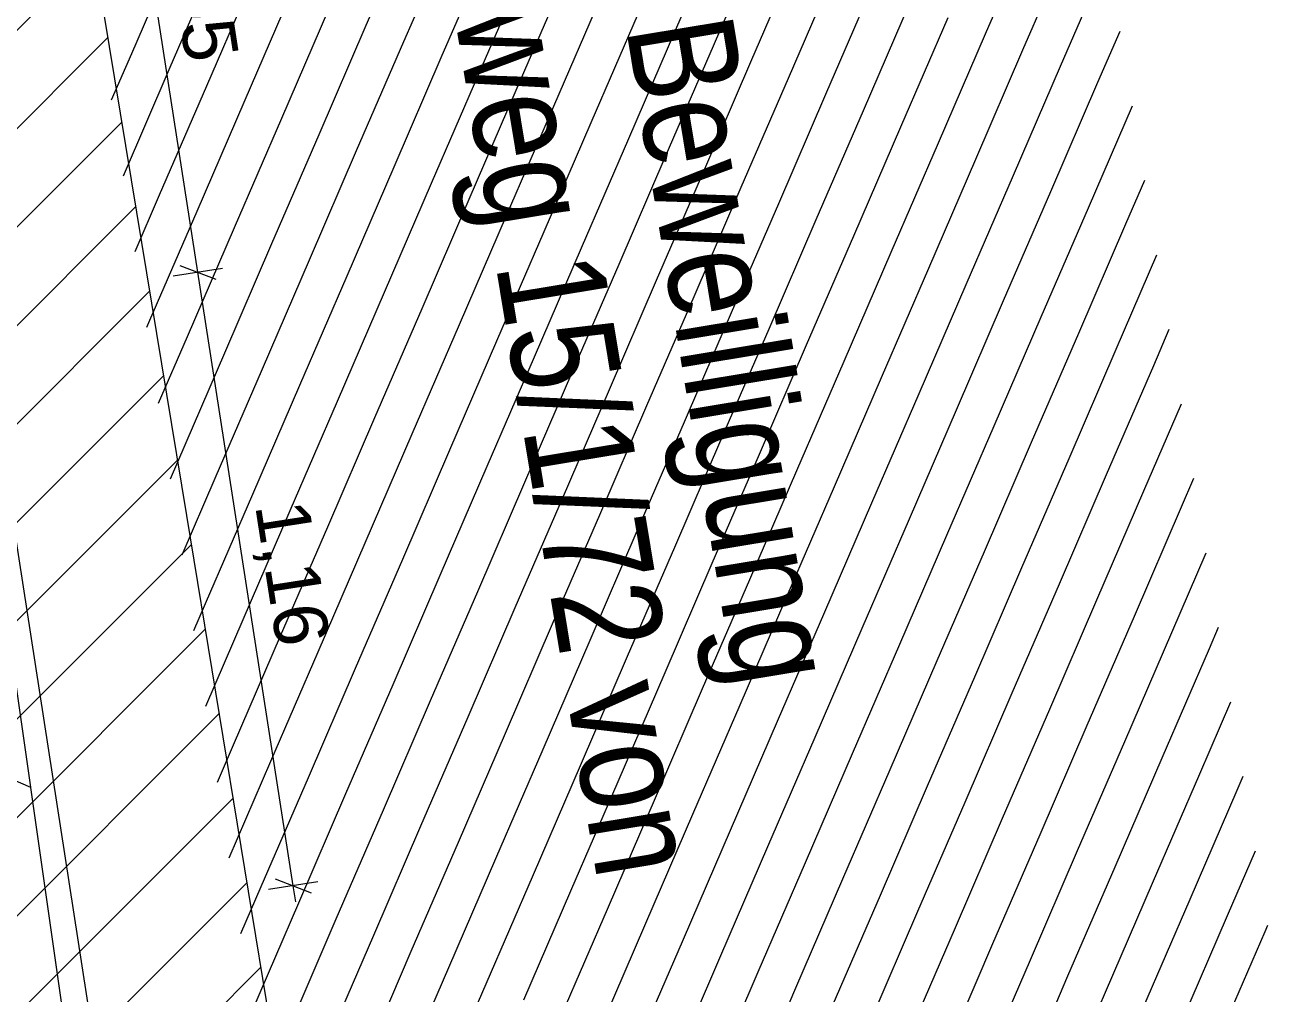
# Model space of a CAD drawing. Header units: millimetres. Extents: x 11801750 to 12566104, y 354831409 to 356234587.
# Drawn here: x 12556079 to 12558418, y 356214486 to 356216296 of the extents above; entities that cross this region are included whole.
import ezdxf
from ezdxf.enums import TextEntityAlignment as Align

# ---------------------------------------------------------------- set-up
doc = ezdxf.new("R2010")
doc.units = ezdxf.units.MM
doc.header["$MEASUREMENT"] = 0
doc.linetypes.add('Dot & Dashed', pattern=[6702.78, 3527.78, -1763.89, 0, -1411.11])
for name, color, linetype in [('New_010 Aussenwände', 7, 'Continuous'), ('New_035 Decken', 7, 'Continuous'), ('New_110 Bemassungen Ausführung', 7, 'Continuous'), ('New_290 Raster _ Achsen', 7, 'Continuous')]:
    doc.layers.add(name, color=color, linetype=linetype)
for name, color, linetype, lineweight in [('New_010 Aussenwände_Pen_No__1', 7, 'Continuous', 13), ('New_010 Aussenwände_Pen_No__96', 8, 'Continuous', 13), ('New_035 Decken_Pen_No__18', 255, 'Continuous', 13), ('New_110 Bemassungen Ausführung_Pen_No__1', 7, 'Continuous', 13), ('New_160 Beschriftungen Ausführung_Pen_No__1', 7, 'Continuous', 13), ('New_255 Plangrafiken_Pen_No__1', 7, 'Continuous', 13), ('New_255 Plangrafiken_Pen_No__39', 8, 'Continuous', 13), ('New_290 Raster _ Achsen_Pen_No__108', 7, 'Continuous', 13)]:
    doc.layers.add(name, color=color, linetype=linetype, lineweight=lineweight)
doc.styles.add('GENERATED_STYLE_1', font='arial.ttf')
doc.styles.add('GENERATED_STYLE_2', font='arial.ttf', dxfattribs={"width": 0.8})
doc.dimstyles.new('GENERATED_STYLE__1', dxfattribs={"dimtxt": 125, "dimasz": 47.5, "dimexe": 0.18, "dimexo": 2, "dimgap": 0, "dimtad": 1, "dimlfac": 0.001, "dimzin": 0, "dimdsep": 46, "dimtxsty": 'GENERATED_STYLE_1', "dimblk": 'ARROWHEAD_2', "dimblk1": 'ARROWHEAD_2', "dimblk2": 'ARROWHEAD_2', "dimcen": 0.09, "dimclrd": 7, "dimclre": 7, "dimclrt": 7, "dimadec": 0, "dimazin": 0, "dimtfac": 1, "dimtdec": 4, "dimtmove": 0, "dimatfit": 3, "dimfxl": 1, "dimtolj": 1, "dimtzin": 0, "dimarcsym": 0})
doc.dimstyles.new('GENERATED_STYLE__2', dxfattribs={"dimtxt": 100, "dimasz": 47.5, "dimexe": 0.18, "dimexo": 2, "dimgap": 0, "dimtad": 1, "dimlfac": 0.001, "dimzin": 0, "dimdsep": 46, "dimtxsty": 'GENERATED_STYLE_1', "dimblk": 'ARROWHEAD_2', "dimblk1": 'ARROWHEAD_2', "dimblk2": 'ARROWHEAD_2', "dimcen": 0.09, "dimclrd": 7, "dimclre": 7, "dimclrt": 7, "dimadec": 0, "dimazin": 0, "dimtfac": 1, "dimtdec": 4, "dimtmove": 0, "dimatfit": 3, "dimfxl": 1, "dimtolj": 1, "dimtzin": 0, "dimarcsym": 0})

# ---------------------------------------------------------------- blocks, each defined once
blk = doc.blocks.new('*X19', base_point=(12240439.2, 356160438.4))
at = {"layer": 'New_255 Plangrafiken_Pen_No__39', "color": 8, "linetype": 'Continuous', "lineweight": 13}
for p, q in [((12556804.4, 356216498.9), (12556716.3, 356216295)), ((12556804.4, 356216498.9), (12556716.3, 356216295)), ((12557382.9, 356216491), (12557294.8, 356216287.1)), ((12557382.9, 356216491), (12557294.8, 356216287.1)), ((12557961.3, 356216483.1), (12557873.3, 356216279.2)), ((12557961.3, 356216483.1), (12557873.3, 356216279.2)), ((12556874.5, 356216468.7), (12556786.4, 356216264.8)), ((12556874.5, 356216468.7), (12556786.4, 356216264.8)), ((12557452.9, 356216460.7), (12557364.8, 356216256.8)), ((12557452.9, 356216460.7), (12557364.8, 356216256.8)), ((12558031.4, 356216452.8), (12557943.3, 356216248.9)), ((12558031.4, 356216452.8), (12557943.3, 356216248.9)), ((12556366, 356216446.3), (12556278, 356216242.4)), ((12556366, 356216446.3), (12556278, 356216242.4)), ((12556944.5, 356216438.4), (12556856.4, 356216234.5)), ((12556944.5, 356216438.4), (12556856.4, 356216234.5)), ((12557523, 356216430.5), (12557434.9, 356216226.6)), ((12557523, 356216430.5), (12557434.9, 356216226.6)), ((12556436.1, 356216416.1), (12556348, 356216212.2)), ((12556436.1, 356216416.1), (12556348, 356216212.2)), ((12557014.6, 356216408.1), (12556926.5, 356216204.2)), ((12557014.6, 356216408.1), (12556926.5, 356216204.2)), ((12557593, 356216400.2), (12557505, 356216196.3)), ((12557593, 356216400.2), (12557505, 356216196.3)), ((12558101.4, 356216422.6), (12558013.4, 356216218.6)), ((12558101.4, 356216422.6), (12558013.4, 356216218.6)), ((12556506.2, 356216385.8), (12556418.1, 356216181.9)), ((12556506.2, 356216385.8), (12556418.1, 356216181.9)), ((12557084.6, 356216377.9), (12556996.5, 356216174)), ((12557084.6, 356216377.9), (12556996.5, 356216174)), ((12556576.2, 356216355.5), (12556488.1, 356216151.6)), ((12556576.2, 356216355.5), (12556488.1, 356216151.6)), ((12557663.1, 356216370), (12557575, 356216166)), ((12557663.1, 356216370), (12557575, 356216166)), ((12557154.7, 356216347.6), (12557066.6, 356216143.7)), ((12557154.7, 356216347.6), (12557066.6, 356216143.7)), ((12557733.1, 356216339.7), (12557645.1, 356216135.8)), ((12557733.1, 356216339.7), (12557645.1, 356216135.8)), ((12556646.3, 356216325.3), (12556558.2, 356216121.4)), ((12556646.3, 356216325.3), (12556558.2, 356216121.4)), ((12557224.7, 356216317.4), (12557136.6, 356216113.4)), ((12557224.7, 356216317.4), (12557136.6, 356216113.4)), ((12557803.2, 356216309.4), (12557715.1, 356216105.5)), ((12557803.2, 356216309.4), (12557715.1, 356216105.5)), ((12556716.3, 356216295), (12556628.2, 356216091.1)), ((12556716.3, 356216295), (12556628.2, 356216091.1)), ((12557294.8, 356216287.1), (12557206.7, 356216083.2)), ((12557294.8, 356216287.1), (12557206.7, 356216083.2)), ((12558124.7, 356216284), (12558083.4, 356216188.4)), ((12558124.7, 356216284), (12558083.4, 356216188.4)), ((12556786.4, 356216264.8), (12556698.3, 356216060.8)), ((12556786.4, 356216264.8), (12556698.3, 356216060.8)), ((12557873.3, 356216279.2), (12557785.2, 356216075.3)), ((12557873.3, 356216279.2), (12557785.2, 356216075.3)), ((12556278, 356216242.4), (12556240.4, 356216155.4)), ((12556278, 356216242.4), (12556240.4, 356216155.4)), ((12557364.8, 356216256.8), (12557276.8, 356216052.9)), ((12557364.8, 356216256.8), (12557276.8, 356216052.9)), ((12557943.3, 356216248.9), (12557855.2, 356216045)), ((12557943.3, 356216248.9), (12557855.2, 356216045)), ((12556856.4, 356216234.5), (12556768.3, 356216030.6)), ((12556856.4, 356216234.5), (12556768.3, 356216030.6)), ((12557434.9, 356216226.6), (12557346.8, 356216022.7)), ((12557434.9, 356216226.6), (12557346.8, 356216022.7)), ((12558013.4, 356216218.6), (12557925.3, 356216014.7)), ((12558013.4, 356216218.6), (12557925.3, 356216014.7)), ((12556348, 356216212.2), (12556262.4, 356216013.9)), ((12556348, 356216212.2), (12556262.4, 356216013.9)), ((12556926.5, 356216204.2), (12556838.4, 356216000.3)), ((12556926.5, 356216204.2), (12556838.4, 356216000.3)), ((12557505, 356216196.3), (12557416.9, 356215992.4)), ((12557505, 356216196.3), (12557416.9, 356215992.4)), ((12556418.1, 356216181.9), (12556330, 356215978)), ((12556418.1, 356216181.9), (12556330, 356215978)), ((12556996.5, 356216174), (12556908.5, 356215970.1)), ((12556996.5, 356216174), (12556908.5, 356215970.1)), ((12557575, 356216166), (12557486.9, 356215962.1)), ((12557575, 356216166), (12557486.9, 356215962.1)), ((12558083.4, 356216188.4), (12557995.3, 356215984.5)), ((12558083.4, 356216188.4), (12557995.3, 356215984.5)), ((12556488.1, 356216151.6), (12556400, 356215947.7)), ((12556488.1, 356216151.6), (12556400, 356215947.7)), ((12557066.6, 356216143.7), (12556978.5, 356215939.8)), ((12557066.6, 356216143.7), (12556978.5, 356215939.8)), ((12558147.7, 356216144.8), (12558065.4, 356215954.2)), ((12558147.7, 356216144.8), (12558065.4, 356215954.2)), ((12556558.2, 356216121.4), (12556470.1, 356215917.5)), ((12556558.2, 356216121.4), (12556470.1, 356215917.5)), ((12557645.1, 356216135.8), (12557557, 356215931.9)), ((12557645.1, 356216135.8), (12557557, 356215931.9)), ((12557136.6, 356216113.4), (12557048.6, 356215909.5)), ((12557136.6, 356216113.4), (12557048.6, 356215909.5)), ((12557715.1, 356216105.5), (12557627, 356215901.6)), ((12557715.1, 356216105.5), (12557627, 356215901.6)), ((12556628.2, 356216091.1), (12556540.1, 356215887.2)), ((12556628.2, 356216091.1), (12556540.1, 356215887.2)), ((12557206.7, 356216083.2), (12557118.6, 356215879.3)), ((12557206.7, 356216083.2), (12557118.6, 356215879.3)), ((12557785.2, 356216075.3), (12557697.1, 356215871.3)), ((12557785.2, 356216075.3), (12557697.1, 356215871.3)), ((12556698.3, 356216060.8), (12556610.2, 356215856.9)), ((12556698.3, 356216060.8), (12556610.2, 356215856.9)), ((12557276.8, 356216052.9), (12557188.7, 356215849)), ((12557276.8, 356216052.9), (12557188.7, 356215849)), ((12556768.3, 356216030.6), (12556680.3, 356215826.7)), ((12556768.3, 356216030.6), (12556680.3, 356215826.7)), ((12557855.2, 356216045), (12557767.1, 356215841.1)), ((12557855.2, 356216045), (12557767.1, 356215841.1)), ((12557346.8, 356216022.7), (12557258.7, 356215818.7)), ((12557346.8, 356216022.7), (12557258.7, 356215818.7)), ((12557925.3, 356216014.7), (12557837.2, 356215810.8)), ((12557925.3, 356216014.7), (12557837.2, 356215810.8)), ((12558170.7, 356216005.6), (12558135.4, 356215923.9)), ((12558170.7, 356216005.6), (12558135.4, 356215923.9)), ((12556838.4, 356216000.3), (12556750.3, 356215796.4)), ((12556838.4, 356216000.3), (12556750.3, 356215796.4)), ((12557416.9, 356215992.4), (12557328.8, 356215788.5)), ((12557416.9, 356215992.4), (12557328.8, 356215788.5)), ((12557995.3, 356215984.5), (12557907.2, 356215780.6)), ((12557995.3, 356215984.5), (12557907.2, 356215780.6)), ((12556330, 356215978), (12556284.3, 356215872.3)), ((12556330, 356215978), (12556284.3, 356215872.3)), ((12556908.5, 356215970.1), (12556820.4, 356215766.1)), ((12556908.5, 356215970.1), (12556820.4, 356215766.1)), ((12557486.9, 356215962.1), (12557398.8, 356215758.2)), ((12557486.9, 356215962.1), (12557398.8, 356215758.2)), ((12556400, 356215947.7), (12556312, 356215743.8)), ((12556400, 356215947.7), (12556312, 356215743.8)), ((12556978.5, 356215939.8), (12556890.4, 356215735.9)), ((12556978.5, 356215939.8), (12556890.4, 356215735.9)), ((12557557, 356215931.9), (12557468.9, 356215728)), ((12557557, 356215931.9), (12557468.9, 356215728)), ((12558065.4, 356215954.2), (12557977.3, 356215750.3)), ((12558065.4, 356215954.2), (12557977.3, 356215750.3)), ((12556470.1, 356215917.5), (12556382, 356215713.5)), ((12556470.1, 356215917.5), (12556382, 356215713.5)), ((12557048.6, 356215909.5), (12556960.5, 356215705.6)), ((12557048.6, 356215909.5), (12556960.5, 356215705.6)), ((12558135.4, 356215923.9), (12558047.4, 356215720)), ((12558135.4, 356215923.9), (12558047.4, 356215720)), ((12556540.1, 356215887.2), (12556452.1, 356215683.3)), ((12556540.1, 356215887.2), (12556452.1, 356215683.3)), ((12557627, 356215901.6), (12557538.9, 356215697.7)), ((12557627, 356215901.6), (12557538.9, 356215697.7)), ((12557118.6, 356215879.3), (12557030.5, 356215675.4)), ((12557118.6, 356215879.3), (12557030.5, 356215675.4)), ((12557697.1, 356215871.3), (12557609, 356215667.4)), ((12557697.1, 356215871.3), (12557609, 356215667.4)), ((12558193.7, 356215866.4), (12558117.4, 356215689.8)), ((12558193.7, 356215866.4), (12558117.4, 356215689.8)), ((12556610.2, 356215856.9), (12556522.1, 356215653)), ((12556610.2, 356215856.9), (12556522.1, 356215653)), ((12557188.7, 356215849), (12557100.6, 356215645.1)), ((12557188.7, 356215849), (12557100.6, 356215645.1)), ((12557767.1, 356215841.1), (12557679.1, 356215637.2)), ((12557767.1, 356215841.1), (12557679.1, 356215637.2)), ((12556680.3, 356215826.7), (12556592.2, 356215622.8)), ((12556680.3, 356215826.7), (12556592.2, 356215622.8)), ((12557258.7, 356215818.7), (12557170.6, 356215614.8)), ((12557258.7, 356215818.7), (12557170.6, 356215614.8)), ((12556750.3, 356215796.4), (12556662.2, 356215592.5)), ((12556750.3, 356215796.4), (12556662.2, 356215592.5)), ((12557837.2, 356215810.8), (12557749.1, 356215606.9)), ((12557837.2, 356215810.8), (12557749.1, 356215606.9)), ((12557328.8, 356215788.5), (12557240.7, 356215584.6)), ((12557328.8, 356215788.5), (12557240.7, 356215584.6)), ((12557907.2, 356215780.6), (12557819.2, 356215576.6)), ((12557907.2, 356215780.6), (12557819.2, 356215576.6)), ((12556820.4, 356215766.1), (12556732.3, 356215562.2)), ((12556820.4, 356215766.1), (12556732.3, 356215562.2)), ((12557398.8, 356215758.2), (12557310.7, 356215554.3)), ((12557398.8, 356215758.2), (12557310.7, 356215554.3)), ((12557977.3, 356215750.3), (12557889.2, 356215546.4)), ((12557977.3, 356215750.3), (12557889.2, 356215546.4)), ((12556312, 356215743.8), (12556306.3, 356215730.7)), ((12556312, 356215743.8), (12556306.3, 356215730.7)), ((12556890.4, 356215735.9), (12556802.3, 356215532)), ((12556890.4, 356215735.9), (12556802.3, 356215532)), ((12557468.9, 356215728), (12557380.8, 356215524)), ((12557468.9, 356215728), (12557380.8, 356215524)), ((12558216.7, 356215727.2), (12558187.5, 356215659.5)), ((12558216.7, 356215727.2), (12558187.5, 356215659.5)), ((12556382, 356215713.5), (12556328.3, 356215589.2)), ((12556382, 356215713.5), (12556328.3, 356215589.2)), ((12556960.5, 356215705.6), (12556872.4, 356215501.7)), ((12556960.5, 356215705.6), (12556872.4, 356215501.7)), ((12558047.4, 356215720), (12557959.3, 356215516.1)), ((12558047.4, 356215720), (12557959.3, 356215516.1)), ((12556452.1, 356215683.3), (12556364, 356215479.4)), ((12556452.1, 356215683.3), (12556364, 356215479.4)), ((12557030.5, 356215675.4), (12556942.4, 356215471.4)), ((12557030.5, 356215675.4), (12556942.4, 356215471.4)), ((12557538.9, 356215697.7), (12557450.9, 356215493.8)), ((12557538.9, 356215697.7), (12557450.9, 356215493.8)), ((12558117.4, 356215689.8), (12558029.3, 356215485.9)), ((12558117.4, 356215689.8), (12558029.3, 356215485.9)), ((12556522.1, 356215653), (12556434, 356215449.1)), ((12556522.1, 356215653), (12556434, 356215449.1)), ((12557609, 356215667.4), (12557520.9, 356215463.5)), ((12557609, 356215667.4), (12557520.9, 356215463.5)), ((12558187.5, 356215659.5), (12558099.4, 356215455.6)), ((12558187.5, 356215659.5), (12558099.4, 356215455.6)), ((12557100.6, 356215645.1), (12557012.5, 356215441.2)), ((12557100.6, 356215645.1), (12557012.5, 356215441.2)), ((12557679.1, 356215637.2), (12557591, 356215433.3)), ((12557679.1, 356215637.2), (12557591, 356215433.3)), ((12556592.2, 356215622.8), (12556504.1, 356215418.8)), ((12556592.2, 356215622.8), (12556504.1, 356215418.8)), ((12557170.6, 356215614.8), (12557082.6, 356215410.9)), ((12557170.6, 356215614.8), (12557082.6, 356215410.9)), ((12557749.1, 356215606.9), (12557661, 356215403)), ((12557749.1, 356215606.9), (12557661, 356215403)), ((12556662.2, 356215592.5), (12556574.1, 356215388.6)), ((12556662.2, 356215592.5), (12556574.1, 356215388.6)), ((12557240.7, 356215584.6), (12557152.6, 356215380.7)), ((12557240.7, 356215584.6), (12557152.6, 356215380.7)), ((12558239.7, 356215588), (12558169.4, 356215425.3)), ((12558239.7, 356215588), (12558169.4, 356215425.3)), ((12556732.3, 356215562.2), (12556644.2, 356215358.3)), ((12556732.3, 356215562.2), (12556644.2, 356215358.3)), ((12557819.2, 356215576.6), (12557731.1, 356215372.7)), ((12557819.2, 356215576.6), (12557731.1, 356215372.7)), ((12557310.7, 356215554.3), (12557222.7, 356215350.4)), ((12557310.7, 356215554.3), (12557222.7, 356215350.4)), ((12557889.2, 356215546.4), (12557801.1, 356215342.5)), ((12557889.2, 356215546.4), (12557801.1, 356215342.5)), ((12556802.3, 356215532), (12556714.2, 356215328.1)), ((12556802.3, 356215532), (12556714.2, 356215328.1)), ((12557380.8, 356215524), (12557292.7, 356215320.1)), ((12557380.8, 356215524), (12557292.7, 356215320.1)), ((12557959.3, 356215516.1), (12557871.2, 356215312.2)), ((12557959.3, 356215516.1), (12557871.2, 356215312.2)), ((12556872.4, 356215501.7), (12556784.3, 356215297.8)), ((12556872.4, 356215501.7), (12556784.3, 356215297.8)), ((12557450.9, 356215493.8), (12557362.8, 356215289.9)), ((12557450.9, 356215493.8), (12557362.8, 356215289.9)), ((12556364, 356215479.4), (12556350.2, 356215447.6)), ((12556364, 356215479.4), (12556350.2, 356215447.6)), ((12556942.4, 356215471.4), (12556854.4, 356215267.5)), ((12556942.4, 356215471.4), (12556854.4, 356215267.5)), ((12558029.3, 356215485.9), (12557941.2, 356215281.9)), ((12558029.3, 356215485.9), (12557941.2, 356215281.9)), ((12556434, 356215449.1), (12556372.2, 356215306)), ((12556434, 356215449.1), (12556372.2, 356215306)), ((12557012.5, 356215441.2), (12556924.4, 356215237.3)), ((12557012.5, 356215441.2), (12556924.4, 356215237.3)), ((12557520.9, 356215463.5), (12557432.8, 356215259.6)), ((12557520.9, 356215463.5), (12557432.8, 356215259.6)), ((12558099.4, 356215455.6), (12558011.3, 356215251.7)), ((12558099.4, 356215455.6), (12558011.3, 356215251.7)), ((12558262.7, 356215448.8), (12558239.5, 356215395.1)), ((12558262.7, 356215448.8), (12558239.5, 356215395.1)), ((12556504.1, 356215418.8), (12556416, 356215214.9)), ((12556504.1, 356215418.8), (12556416, 356215214.9)), ((12557591, 356215433.3), (12557502.9, 356215229.3)), ((12557591, 356215433.3), (12557502.9, 356215229.3)), ((12558169.4, 356215425.3), (12558081.3, 356215221.4)), ((12558169.4, 356215425.3), (12558081.3, 356215221.4)), ((12557082.6, 356215410.9), (12556994.5, 356215207)), ((12557082.6, 356215410.9), (12556994.5, 356215207)), ((12557661, 356215403), (12557572.9, 356215199.1)), ((12557661, 356215403), (12557572.9, 356215199.1)), ((12558239.5, 356215395.1), (12558151.4, 356215191.2)), ((12558239.5, 356215395.1), (12558151.4, 356215191.2)), ((12556574.1, 356215388.6), (12556486.1, 356215184.7)), ((12556574.1, 356215388.6), (12556486.1, 356215184.7)), ((12557152.6, 356215380.7), (12557064.5, 356215176.7)), ((12557152.6, 356215380.7), (12557064.5, 356215176.7)), ((12557731.1, 356215372.7), (12557643, 356215168.8)), ((12557731.1, 356215372.7), (12557643, 356215168.8)), ((12556644.2, 356215358.3), (12556556.1, 356215154.4)), ((12556644.2, 356215358.3), (12556556.1, 356215154.4)), ((12557222.7, 356215350.4), (12557134.6, 356215146.5)), ((12557222.7, 356215350.4), (12557134.6, 356215146.5)), ((12556714.2, 356215328.1), (12556626.2, 356215124.2)), ((12556714.2, 356215328.1), (12556626.2, 356215124.2)), ((12557801.1, 356215342.5), (12557713, 356215138.6)), ((12557801.1, 356215342.5), (12557713, 356215138.6)), ((12557292.7, 356215320.1), (12557204.6, 356215116.2)), ((12557292.7, 356215320.1), (12557204.6, 356215116.2)), ((12557871.2, 356215312.2), (12557783.1, 356215108.3)), ((12557871.2, 356215312.2), (12557783.1, 356215108.3)), ((12558285.7, 356215309.6), (12558221.5, 356215160.9)), ((12558285.7, 356215309.6), (12558221.5, 356215160.9)), ((12556784.3, 356215297.8), (12556696.2, 356215093.9)), ((12556784.3, 356215297.8), (12556696.2, 356215093.9)), ((12557362.8, 356215289.9), (12557274.7, 356215086)), ((12557362.8, 356215289.9), (12557274.7, 356215086)), ((12557941.2, 356215281.9), (12557853.2, 356215078)), ((12557941.2, 356215281.9), (12557853.2, 356215078)), ((12556854.4, 356215267.5), (12556766.3, 356215063.6)), ((12556854.4, 356215267.5), (12556766.3, 356215063.6)), ((12557432.8, 356215259.6), (12557344.7, 356215055.7)), ((12557432.8, 356215259.6), (12557344.7, 356215055.7)), ((12556924.4, 356215237.3), (12556836.3, 356215033.4)), ((12556924.4, 356215237.3), (12556836.3, 356215033.4)), ((12558011.3, 356215251.7), (12557923.2, 356215047.8)), ((12558011.3, 356215251.7), (12557923.2, 356215047.8)), ((12556416, 356215214.9), (12556394.2, 356215164.5)), ((12556416, 356215214.9), (12556394.2, 356215164.5)), ((12556994.5, 356215207), (12556906.4, 356215003.1)), ((12556994.5, 356215207), (12556906.4, 356215003.1)), ((12557502.9, 356215229.3), (12557414.8, 356215025.4)), ((12557502.9, 356215229.3), (12557414.8, 356215025.4)), ((12558081.3, 356215221.4), (12557993.3, 356215017.5)), ((12558081.3, 356215221.4), (12557993.3, 356215017.5)), ((12556486.1, 356215184.7), (12556416.2, 356215022.9)), ((12556486.1, 356215184.7), (12556416.2, 356215022.9)), ((12557572.9, 356215199.1), (12557484.8, 356214995.2)), ((12557572.9, 356215199.1), (12557484.8, 356214995.2)), ((12558151.4, 356215191.2), (12558063.3, 356214987.2)), ((12558151.4, 356215191.2), (12558063.3, 356214987.2)), ((12557064.5, 356215176.7), (12556976.4, 356214972.8)), ((12557064.5, 356215176.7), (12556976.4, 356214972.8)), ((12557643, 356215168.8), (12557554.9, 356214964.9)), ((12557643, 356215168.8), (12557554.9, 356214964.9)), ((12558221.5, 356215160.9), (12558133.4, 356214957)), ((12558221.5, 356215160.9), (12558133.4, 356214957)), ((12558308.7, 356215170.4), (12558291.5, 356215130.6)), ((12558308.7, 356215170.4), (12558291.5, 356215130.6)), ((12556556.1, 356215154.4), (12556468, 356214950.5)), ((12556556.1, 356215154.4), (12556468, 356214950.5)), ((12557134.6, 356215146.5), (12557046.5, 356214942.6)), ((12557134.6, 356215146.5), (12557046.5, 356214942.6)), ((12557713, 356215138.6), (12557625, 356214934.7)), ((12557713, 356215138.6), (12557625, 356214934.7)), ((12556626.2, 356215124.2), (12556538.1, 356214920.2)), ((12556626.2, 356215124.2), (12556538.1, 356214920.2)), ((12557204.6, 356215116.2), (12557116.5, 356214912.3)), ((12557204.6, 356215116.2), (12557116.5, 356214912.3)), ((12558291.5, 356215130.6), (12558203.4, 356214926.7)), ((12558291.5, 356215130.6), (12558203.4, 356214926.7)), ((12556696.2, 356215093.9), (12556608.1, 356214890)), ((12556696.2, 356215093.9), (12556608.1, 356214890)), ((12557783.1, 356215108.3), (12557695, 356214904.4)), ((12557783.1, 356215108.3), (12557695, 356214904.4)), ((12557274.7, 356215086), (12557186.6, 356214882.1)), ((12557274.7, 356215086), (12557186.6, 356214882.1)), ((12557853.2, 356215078), (12557765.1, 356214874.1)), ((12557853.2, 356215078), (12557765.1, 356214874.1)), ((12556766.3, 356215063.6), (12556678.2, 356214859.7)), ((12556766.3, 356215063.6), (12556678.2, 356214859.7)), ((12557344.7, 356215055.7), (12557256.7, 356214851.8)), ((12557344.7, 356215055.7), (12557256.7, 356214851.8)), ((12557923.2, 356215047.8), (12557835.1, 356214843.9)), ((12557923.2, 356215047.8), (12557835.1, 356214843.9)), ((12556836.3, 356215033.4), (12556748.2, 356214829.5)), ((12556836.3, 356215033.4), (12556748.2, 356214829.5)), ((12557414.8, 356215025.4), (12557326.7, 356214821.5)), ((12557414.8, 356215025.4), (12557326.7, 356214821.5)), ((12558331.7, 356215031.2), (12558273.5, 356214896.5)), ((12558331.7, 356215031.2), (12558273.5, 356214896.5)), ((12556906.4, 356215003.1), (12556818.3, 356214799.2)), ((12556906.4, 356215003.1), (12556818.3, 356214799.2)), ((12557993.3, 356215017.5), (12557905.2, 356214813.6)), ((12557993.3, 356215017.5), (12557905.2, 356214813.6)), ((12556976.4, 356214972.8), (12556888.3, 356214768.9)), ((12556976.4, 356214972.8), (12556888.3, 356214768.9)), ((12557484.8, 356214995.2), (12557396.8, 356214791.3)), ((12557484.8, 356214995.2), (12557396.8, 356214791.3)), ((12558063.3, 356214987.2), (12557975.2, 356214783.3)), ((12558063.3, 356214987.2), (12557975.2, 356214783.3)), ((12556468, 356214950.5), (12556438.1, 356214881.3)), ((12556468, 356214950.5), (12556438.1, 356214881.3)), ((12557554.9, 356214964.9), (12557466.8, 356214761)), ((12557554.9, 356214964.9), (12557466.8, 356214761)), ((12558133.4, 356214957), (12558045.3, 356214753.1)), ((12558133.4, 356214957), (12558045.3, 356214753.1)), ((12557046.5, 356214942.6), (12556958.4, 356214738.7)), ((12557046.5, 356214942.6), (12556958.4, 356214738.7)), ((12557625, 356214934.7), (12557536.9, 356214730.7)), ((12557625, 356214934.7), (12557536.9, 356214730.7)), ((12558203.4, 356214926.7), (12558115.3, 356214722.8)), ((12558203.4, 356214926.7), (12558115.3, 356214722.8)), ((12556538.1, 356214920.2), (12556460.1, 356214739.8)), ((12556538.1, 356214920.2), (12556460.1, 356214739.8)), ((12557116.5, 356214912.3), (12557028.5, 356214708.4)), ((12557116.5, 356214912.3), (12557028.5, 356214708.4)), ((12557695, 356214904.4), (12557606.9, 356214700.5)), ((12557695, 356214904.4), (12557606.9, 356214700.5)), ((12556608.1, 356214890), (12556520, 356214686.1)), ((12556608.1, 356214890), (12556520, 356214686.1)), ((12557186.6, 356214882.1), (12557098.5, 356214678.1)), ((12557186.6, 356214882.1), (12557098.5, 356214678.1)), ((12558273.5, 356214896.5), (12558185.4, 356214692.6)), ((12558273.5, 356214896.5), (12558185.4, 356214692.6)), ((12558354.7, 356214892), (12558343.5, 356214866.2)), ((12558354.7, 356214892), (12558343.5, 356214866.2)), ((12556678.2, 356214859.7), (12556590.1, 356214655.8)), ((12556678.2, 356214859.7), (12556590.1, 356214655.8)), ((12557765.1, 356214874.1), (12557677, 356214670.2)), ((12557765.1, 356214874.1), (12557677, 356214670.2)), ((12558343.5, 356214866.2), (12558255.4, 356214662.3)), ((12558343.5, 356214866.2), (12558255.4, 356214662.3)), ((12557256.7, 356214851.8), (12557168.6, 356214647.9)), ((12557256.7, 356214851.8), (12557168.6, 356214647.9)), ((12557835.1, 356214843.9), (12557747, 356214640)), ((12557835.1, 356214843.9), (12557747, 356214640)), ((12556748.2, 356214829.5), (12556660.2, 356214625.5)), ((12556748.2, 356214829.5), (12556660.2, 356214625.5)), ((12557326.7, 356214821.5), (12557238.6, 356214617.6)), ((12557326.7, 356214821.5), (12557238.6, 356214617.6)), ((12557905.2, 356214813.6), (12557817.1, 356214609.7)), ((12557905.2, 356214813.6), (12557817.1, 356214609.7)), ((12556818.3, 356214799.2), (12556730.2, 356214595.3)), ((12556818.3, 356214799.2), (12556730.2, 356214595.3)), ((12557396.8, 356214791.3), (12557308.7, 356214587.4)), ((12557396.8, 356214791.3), (12557308.7, 356214587.4)), ((12556888.3, 356214768.9), (12556800.3, 356214565)), ((12556888.3, 356214768.9), (12556800.3, 356214565)), ((12557975.2, 356214783.3), (12557887.1, 356214579.4)), ((12557975.2, 356214783.3), (12557887.1, 356214579.4)), ((12557466.8, 356214761), (12557378.7, 356214557.1)), ((12557466.8, 356214761), (12557378.7, 356214557.1)), ((12558045.3, 356214753.1), (12557957.2, 356214549.2)), ((12558045.3, 356214753.1), (12557957.2, 356214549.2)), ((12558377.7, 356214752.8), (12558325.5, 356214632)), ((12558377.7, 356214752.8), (12558325.5, 356214632)), ((12556958.4, 356214738.7), (12556870.3, 356214534.8)), ((12556958.4, 356214738.7), (12556870.3, 356214534.8)), ((12557536.9, 356214730.7), (12557448.8, 356214526.8)), ((12557536.9, 356214730.7), (12557448.8, 356214526.8)), ((12558115.3, 356214722.8), (12558027.3, 356214518.9)), ((12558115.3, 356214722.8), (12558027.3, 356214518.9)), ((12557028.5, 356214708.4), (12556940.4, 356214504.5)), ((12557028.5, 356214708.4), (12556940.4, 356214504.5)), ((12557606.9, 356214700.5), (12557518.8, 356214496.6)), ((12557606.9, 356214700.5), (12557518.8, 356214496.6)), ((12558185.4, 356214692.6), (12558097.3, 356214488.6)), ((12558185.4, 356214692.6), (12558097.3, 356214488.6)), ((12556520, 356214686.1), (12556482.1, 356214598.2)), ((12556520, 356214686.1), (12556482.1, 356214598.2)), ((12557098.5, 356214678.1), (12557010.4, 356214474.2)), ((12557098.5, 356214678.1), (12557010.4, 356214474.2)), ((12557677, 356214670.2), (12557588.9, 356214466.3)), ((12557677, 356214670.2), (12557588.9, 356214466.3)), ((12556590.1, 356214655.8), (12556504.1, 356214456.6)), ((12556590.1, 356214655.8), (12556504.1, 356214456.6)), ((12557168.6, 356214647.9), (12557080.5, 356214444)), ((12557168.6, 356214647.9), (12557080.5, 356214444)), ((12558255.4, 356214662.3), (12558167.4, 356214458.4)), ((12558255.4, 356214662.3), (12558167.4, 356214458.4)), ((12556660.2, 356214625.5), (12556572.1, 356214421.6)), ((12556660.2, 356214625.5), (12556572.1, 356214421.6)), ((12557747, 356214640), (12557658.9, 356214436)), ((12557747, 356214640), (12557658.9, 356214436)), ((12558325.5, 356214632), (12558237.4, 356214428.1)), ((12558325.5, 356214632), (12558237.4, 356214428.1)), ((12557238.6, 356214617.6), (12557150.5, 356214413.7)), ((12557238.6, 356214617.6), (12557150.5, 356214413.7)), ((12557817.1, 356214609.7), (12557729, 356214405.8)), ((12557817.1, 356214609.7), (12557729, 356214405.8)), ((12558395.6, 356214601.8), (12558307.5, 356214397.9)), ((12558395.6, 356214601.8), (12558307.5, 356214397.9)), ((12558400.7, 356214613.6), (12558395.6, 356214601.8)), ((12558400.7, 356214613.6), (12558395.6, 356214601.8)), ((12556730.2, 356214595.3), (12556642.1, 356214391.4)), ((12556730.2, 356214595.3), (12556642.1, 356214391.4)), ((12557308.7, 356214587.4), (12557220.6, 356214383.4)), ((12557308.7, 356214587.4), (12557220.6, 356214383.4)), ((12557887.1, 356214579.4), (12557799.1, 356214375.5)), ((12557887.1, 356214579.4), (12557799.1, 356214375.5)), ((12556800.3, 356214565), (12556712.2, 356214361.1)), ((12556800.3, 356214565), (12556712.2, 356214361.1)), ((12557378.7, 356214557.1), (12557290.6, 356214353.2)), ((12557378.7, 356214557.1), (12557290.6, 356214353.2)), ((12556870.3, 356214534.8), (12556782.2, 356214330.8)), ((12556870.3, 356214534.8), (12556782.2, 356214330.8)), ((12557957.2, 356214549.2), (12557869.1, 356214345.3)), ((12557957.2, 356214549.2), (12557869.1, 356214345.3)), ((12557448.8, 356214526.8), (12557360.7, 356214322.9)), ((12557448.8, 356214526.8), (12557360.7, 356214322.9)), ((12558027.3, 356214518.9), (12557939.2, 356214315)), ((12558027.3, 356214518.9), (12557939.2, 356214315)), ((12556940.4, 356214504.5), (12556852.3, 356214300.6)), ((12556940.4, 356214504.5), (12556852.3, 356214300.6)), ((12557518.8, 356214496.6), (12557430.8, 356214292.7)), ((12557518.8, 356214496.6), (12557430.8, 356214292.7)), ((12558097.3, 356214488.6), (12558009.2, 356214284.7)), ((12558097.3, 356214488.6), (12558009.2, 356214284.7))]:
    blk.add_line(p, q, dxfattribs=at)
blk = doc.blocks.new('Fill_1', base_point=(12240439.2, 356160438.4))
at = {"layer": 'New_255 Plangrafiken_Pen_No__39', "color": 8, "linetype": 'Continuous', "lineweight": 13}
blk.add_blockref('*X19', (12240439.2, 356160438.4), dxfattribs=at)
blk = doc.blocks.new('Slab_3', base_point=(12549420.3, 356209846))
at = {"layer": 'New_035 Decken_Pen_No__18', "color": 255, "linetype": 'Continuous', "lineweight": 13, "flags": 128}
blk.add_lwpolyline([(12549420.3, 356209846), (12551782.9, 356215363.3), (12551599.3, 356215442.6), (12553562.3, 356219986.7), (12551404.9, 356220918.5), (12552815.5, 356224184), (12554887.5, 356223288.9), (12557290.8, 356206455.6)], close=True, dxfattribs=at)
blk = doc.blocks.new('Wall_35', base_point=(12557236, 356206806.1))
at = {"layer": 'New_010 Aussenwände_Pen_No__96', "linetype": 'Continuous', "lineweight": 13}
h = blk.add_hatch(dxfattribs=at)
h.set_pattern_fill('COMMON_BRICK', color=8, style=0, pattern_type=2)
h.set_pattern_definition([(45, (12240439.16, 356160438.36), (-91.92388, 91.92388), [])])
h.paths.add_polyline_path([(12555760.4, 356219233), (12555315.7, 356219163.9), (12555585.6, 356217427), (12555787.2, 356216129.8), (12555893.8, 356215443.6), (12555960.3, 356215015.8), (12556070, 356214309.9), (12556258.7, 356213095.6), (12556404.2, 356212121.8), (12556633.5, 356210656.6), (12556847.5, 356209288.7), (12556902.4, 356208938.2), (12557236, 356206806.1), (12557345.7, 356206105.1), (12557732.7, 356205938), (12557801.6, 356206097.5), (12556870.8, 356212290.3), (12556543.8, 356214389.8), (12556381.6, 356215380), (12556288.1, 356215946.2), (12556216.2, 356216381.2), (12556127, 356216921.3), (12555894.2, 356218385.7)])
at = {"layer": 'New_010 Aussenwände_Pen_No__1', "color": 7, "linetype": 'Continuous', "lineweight": 13, "flags": 128}
for points in [[(12556288.1, 356215946.2), (12556216.2, 356216381.2)], [(12556381.6, 356215380), (12556288.1, 356215946.2)], [(12556543.8, 356214389.8), (12556381.6, 356215380)]]:
    blk.add_lwpolyline(points, dxfattribs=at)
blk = doc.blocks.new('Standard grid marker[51]', base_point=(12557581.8, 356205556.1))
at = {"layer": 'New_290 Raster _ Achsen_Pen_No__108', "color": 7, "linetype": 'Dot & Dashed', "lineweight": 13}
blk.add_line((12557428.3, 356206544.2), (12554130.1, 356227771.8), dxfattribs=at)
at = {"layer": 'New_290 Raster _ Achsen_Pen_No__108', "color": 7, "lineweight": 13, "style": 'GENERATED_STYLE_1'}
for tag, p in [('AC_MarkerText_1_1', (12553993, 356228998.9)), ('AC_MarkerText_1_0', (12557652, 356205449.2))]:
    blk.add_attdef(tag, text='', height=150, rotation=336.6365, dxfattribs=at).set_placement(p, align=Align.TOP_CENTER)
blk = doc.blocks.new('*D315', base_point=(12240439.2, 356160438.4))
at = {"layer": 'New_110 Bemassungen Ausführung_Pen_No__1', "color": 7, "linetype": 'Continuous', "lineweight": 13, "transparency": 16777216}
for p, q in [((12557524.1, 356223781.7), (12558177.8, 356219612)), ((12558131.5, 356219604.7), (12558224.1, 356219619.3)), ((12558211.5, 356219599), (12558144.1, 356219625)), ((12558177.8, 356219612), (12560236.6, 356206479.2)), ((12560190.3, 356206472), (12560282.9, 356206486.5)), ((12560202.9, 356206492.2), (12560270.2, 356206466.2)), ((12560236.6, 356206479.2), (12560241.3, 356206449))]:
    blk.add_line(p, q, dxfattribs=at)
at = {"layer": 'New_110 Bemassungen Ausführung_Pen_No__1', "color": 7, "lineweight": 13, "transparency": 16777216, "insert": (12559164.2, 356213287.8), "char_height": 125, "attachment_point": 7, "rotation": 278.9095, "style": 'GENERATED_STYLE_1'}
blk.add_mtext('\\A1;{\\pql;\\fArial|b0|i0|c0|p0;\\W1.000000;13,29\\fArial|b0|i0|c0|p0;\\W1.000000;\\A1{\\H.66x;\\S5^  ;}}', dxfattribs=at)
blk = doc.blocks.new('ARROWHEAD_2')
at = {"color": 0, "linetype": 'Continuous', "lineweight": 0}
for p, q in [((-0.378, -0.655), (0.378, 0.655)), ((0, 0), (-1, 0))]:
    blk.add_line(p, q, dxfattribs=at)
blk = doc.blocks.new('*D445', base_point=(12240439.2, 356160438.4))
at = {"layer": 'New_110 Bemassungen Ausführung_Pen_No__1', "color": 7, "linetype": 'Continuous', "lineweight": 13, "transparency": 16777216}
for p, q in [((12556448.5, 356215841.2), (12556355.9, 356215826.9)), ((12556368.5, 356215847.1), (12556435.8, 356215821)), ((12556580.3, 356214688.1), (12556402.2, 356215834.1)), ((12556626.6, 356214695.3), (12556533.9, 356214680.9)), ((12556546.6, 356214701.1), (12556613.9, 356214675.1)), ((12556585, 356214657.9), (12556580.3, 356214688.1))]:
    blk.add_line(p, q, dxfattribs=at)
at = {"layer": 'New_110 Bemassungen Ausführung_Pen_No__1', "color": 7, "lineweight": 13, "transparency": 16777216, "insert": (12556490.5, 356215396), "char_height": 100, "attachment_point": 7, "rotation": 278.8326, "style": 'GENERATED_STYLE_1'}
blk.add_mtext('\\A1;{\\pql;\\fArial|b0|i0|c0|p0;\\W1.000000;1,16}', dxfattribs=at)
blk = doc.blocks.new('*D446', base_point=(12240439.2, 356160438.4))
at = {"layer": 'New_110 Bemassungen Ausführung_Pen_No__1', "color": 7, "linetype": 'Continuous', "lineweight": 13, "transparency": 16777216}
for p, q in [((12556241, 356216871.6), (12556225.6, 356216970.4)), ((12556287.3, 356216878.8), (12556194.6, 356216864.4)), ((12556207.3, 356216884.6), (12556274.6, 356216858.6)), ((12556402.2, 356215834.1), (12556241, 356216871.6)), ((12556448.5, 356215841.2), (12556355.9, 356215826.9)), ((12556368.5, 356215847.1), (12556435.8, 356215821)), ((12556580.3, 356214688.1), (12556402.2, 356215834.1))]:
    blk.add_line(p, q, dxfattribs=at)
at = {"layer": 'New_110 Bemassungen Ausführung_Pen_No__1', "color": 7, "lineweight": 13, "transparency": 16777216, "char_height": 100, "attachment_point": 7, "rotation": 278.8326, "style": 'GENERATED_STYLE_1'}
for s, insert in [('\\A1;{\\pql;\\fArial|b0|i0|c0|p0;\\W1.000000;10}', (12556263.5, 356216856.8)), ('\\A1;{\\pql;\\fArial|b0|i0|c0|p0;\\W1.000000;1,05}', (12556320.8, 356216487.8))]:
    blk.add_mtext(s, dxfattribs=dict(at, insert=insert))

msp = doc.modelspace()

# ---------------------------------------------------------------- linework, layer by layer
at = {"layer": 'New_160 Beschriftungen Ausführung_Pen_No__1', "color": 7, "linetype": 'Continuous', "lineweight": 13}
msp.add_lwpolyline([(12555906.302, 356214951.261), (12556089.153, 356214872.272)], dxfattribs=at)

# ---------------------------------------------------------------- block references
at = {"layer": 'New_010 Aussenwände', "color": 7, "lineweight": 13}
msp.add_blockref('Wall_35', (12557236.006, 356206806.104), dxfattribs=at)
at = {"layer": 'New_035 Decken', "color": 255, "linetype": 'Continuous', "lineweight": 13}
msp.add_blockref('Slab_3', (12549420.298, 356209846), dxfattribs=at)
at = {"layer": 'New_255 Plangrafiken_Pen_No__39', "color": 8, "linetype": 'Continuous', "lineweight": 13}
msp.add_blockref('Fill_1', (12240439.157, 356160438.356), dxfattribs=at)
at = {"layer": 'New_290 Raster _ Achsen', "color": 7, "linetype": 'Continuous', "lineweight": 13}
msp.add_blockref('Standard grid marker[51]', (12557581.816, 356205556.091), dxfattribs=at)

# ---------------------------------------------------------------- texts
at = {"layer": 'New_255 Plangrafiken_Pen_No__1', "color": 7, "linetype": 'Continuous', "lineweight": 13, "insert": (12556345.69, 356217622.917), "char_height": 200, "attachment_point": 7, "rotation": 279.380775, "line_spacing_factor": 0.937161, "style": 'GENERATED_STYLE_2'}
msp.add_mtext('\\A1;{\\pql;\\fArial|b0|i0|c0|p0;\\W0.800000;Feuermauer lt.Beweilligung\\P\\pql;\\fArial|b0|i0|c0|p0;\\W0.800000;MA36/3-Rennweg 15/1/72 von\\P\\pql;\\fArial|b0|i0|c0|p0;\\W0.800000;01.02.1972}', dxfattribs=at)

# ---------------------------------------------------------------- dimensions: what is measured, and where the dimension line sits
at = {"layer": 'New_110 Bemassungen Ausführung', "color": 7, "linetype": 'Continuous', "lineweight": 13}
for base, p1, p2, angle, dimstyle, picture, middle, turn in [((12560236.58, 356206479.22), (12555760.363, 356219233.035), (12557801.592, 356206097.496), 278.90955, 'GENERATED_STYLE__1', '*D315', (12559314.032, 356212929.041), 278.90955), ((12556240.964, 356216871.601), (12555846.553, 356215747.711), (12555685.325, 356216785.259), 98.832605, 'GENERATED_STYLE__2', '*D446', (12556390.133, 356216367.529), 278.832605), ((12556402.19, 356215834.052), (12556024.621, 356214601.776), (12555846.553, 356215747.711), 98.832605, 'GENERATED_STYLE__2', '*D445', (12556559.779, 356215275.787), 278.832605)]:
    dim = msp.add_linear_dim(base=base, p1=p1, p2=p2, angle=angle, dimstyle=dimstyle, dxfattribs=at)
    dim.commit()
    dim.dimension.update_dxf_attribs({"geometry": picture, "text_midpoint": middle, "dimtype": 160, "text_rotation": turn})

doc.saveas('drawing.dxf')
